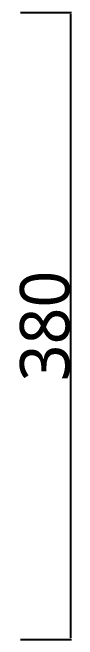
# Model space of a CAD drawing. Header units: millimetres. Extents: x 578 to 4608, y -138 to 2677.
# Drawn here: x 2786 to 2825.3, y 447.4 to 827.4 of the extents above; entities that cross this region are included whole.
import ezdxf

# ---------------------------------------------------------------- set-up
doc = ezdxf.new("R2010")
doc.units = ezdxf.units.MM
doc.header["$MEASUREMENT"] = 0
doc.layers.add('Domyślny', color=7, linetype='Continuous', true_color=0x000000)
doc.styles.add('Roboto', font='Roboto-Regular.ttf')
doc.dimstyles.new('Domyślny', dxfattribs={"dimtxt": 30, "dimasz": 1, "dimexe": 0.5, "dimexo": 0.5, "dimgap": 0.25, "dimtad": 1, "dimtoh": 1, "dimdec": 0, "dimzin": 1, "dimdsep": 46, "dimtxsty": 'Roboto', "dimcen": 0.5, "dimazin": 0, "dimtfac": 1, "dimtdec": 4, "dimtix": 1, "dimtmove": 1, "dimatfit": 3, "dimfxl": 0, "dimtolj": 1, "dimtzin": 1, "dimarcsym": 0})

# ---------------------------------------------------------------- blocks, each defined once
blk = doc.blocks.new('*D1')
at = {"layer": 'Defpoints', "color": 0}
for p in [(2790.28, 827.35), (2821.32, 827.35), (2790.28, 447.35)]:
    blk.add_point(p, dxfattribs=at)
at = {"layer": 'Domyślny', "color": 0, "lineweight": -2}
for p, q in [((2790.78, 827.35), (2821.82, 827.35)), ((2821.32, 448.35), (2821.32, 826.35)), ((2790.78, 447.35), (2821.82, 447.35))]:
    blk.add_line(p, q, dxfattribs=at)
at = {"layer": 'Domyślny', "color": 0}
for points in [[(2821.48, 826.35), (2821.15, 826.35), (2821.32, 827.35)], [(2821.15, 448.35), (2821.48, 448.35), (2821.32, 447.35)]]:
    blk.add_solid(points, dxfattribs=at)
at = {"layer": 'Domyślny', "color": 0, "insert": (2805.66, 637.35), "char_height": 30, "attachment_point": 5, "rotation": 90, "style": 'Roboto'}
blk.add_mtext('\\A1;380', dxfattribs=at)

msp = doc.modelspace()

# ---------------------------------------------------------------- dimensions: what is measured, and where the dimension line sits
at = {"layer": 'Domyślny'}
dim = msp.add_aligned_dim(p1=(2790.28, 447.35), p2=(2790.28, 827.35), distance=-31.03, dimstyle='Domyślny', dxfattribs=at)
dim.commit()
dim.dimension.update_dxf_attribs({"geometry": '*D1', "text_midpoint": (2805.66, 637.35)})

doc.saveas('drawing.dxf')
